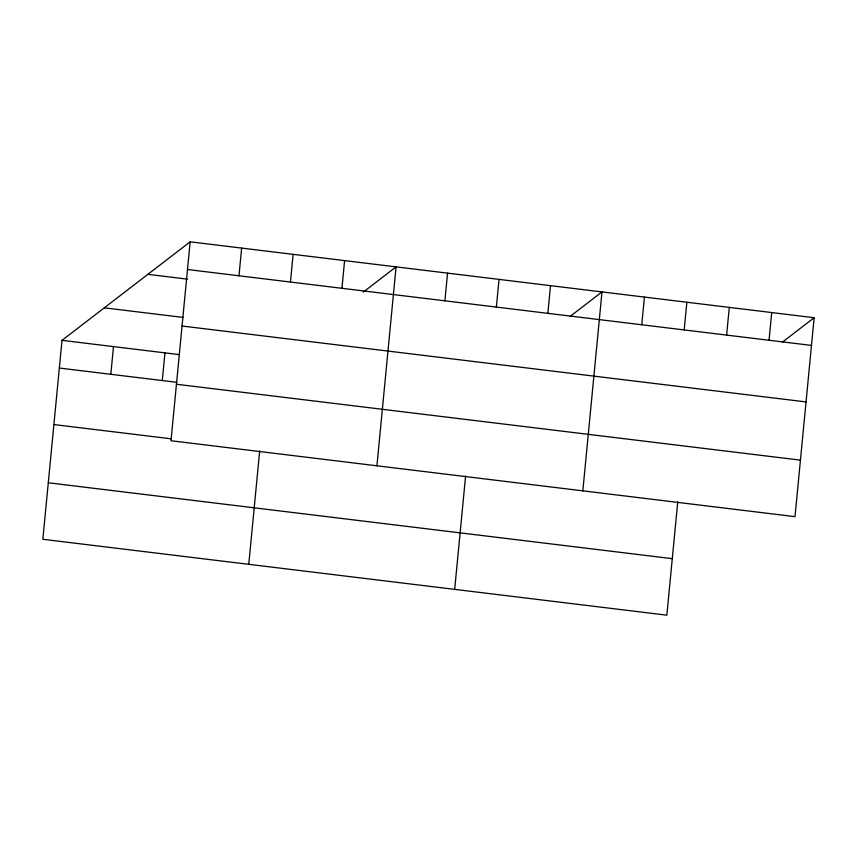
<?xml version="1.0" encoding="UTF-8"?>
<svg xmlns="http://www.w3.org/2000/svg" width="857" height="857" viewBox="0 0 857 857"><rect width="100%" height="100%" fill="white"/><g stroke="black" fill="none" stroke-linecap="round" stroke-linejoin="round"><path stroke-width="1.29" d="M190.158 241.824L171.004 440.744L794.996 516.653L814.15 317.722L190.158 241.824L62.004 340.347L42.85 539.278L666.842 615.176L677.758 501.774M110.821 374.305L113.488 346.614M162.294 380.562L164.962 352.87M238.974 275.783L241.642 248.091M248.766 564.324L259.682 450.921M290.448 282.039L293.115 254.347M341.932 288.306L344.6 260.614M376.919 465.801L396.073 266.87L363.304 292.076M444.89 300.828L447.558 273.137M454.681 589.37L465.608 475.967M496.364 307.085L499.031 279.393M547.848 313.351L550.515 285.66M582.835 490.847L601.989 291.926L570.28 316.308M641.754 324.771L644.421 297.079M684.186 329.934L686.853 302.242M726.618 335.098L729.286 307.406M769.05 340.261L771.718 312.569M782.43 342.114L814.15 317.722M187.49 269.516L811.483 345.414M147.865 274.336L187.469 279.157M104.297 307.834L183.494 317.476M182.048 326.024L806.041 401.922M62.004 340.347L179.477 354.637M59.337 368.039L176.821 382.329M176.446 384.247L800.438 460.145M53.895 424.547L171.379 438.838M48.292 482.77L672.284 558.668"/></g></svg>
